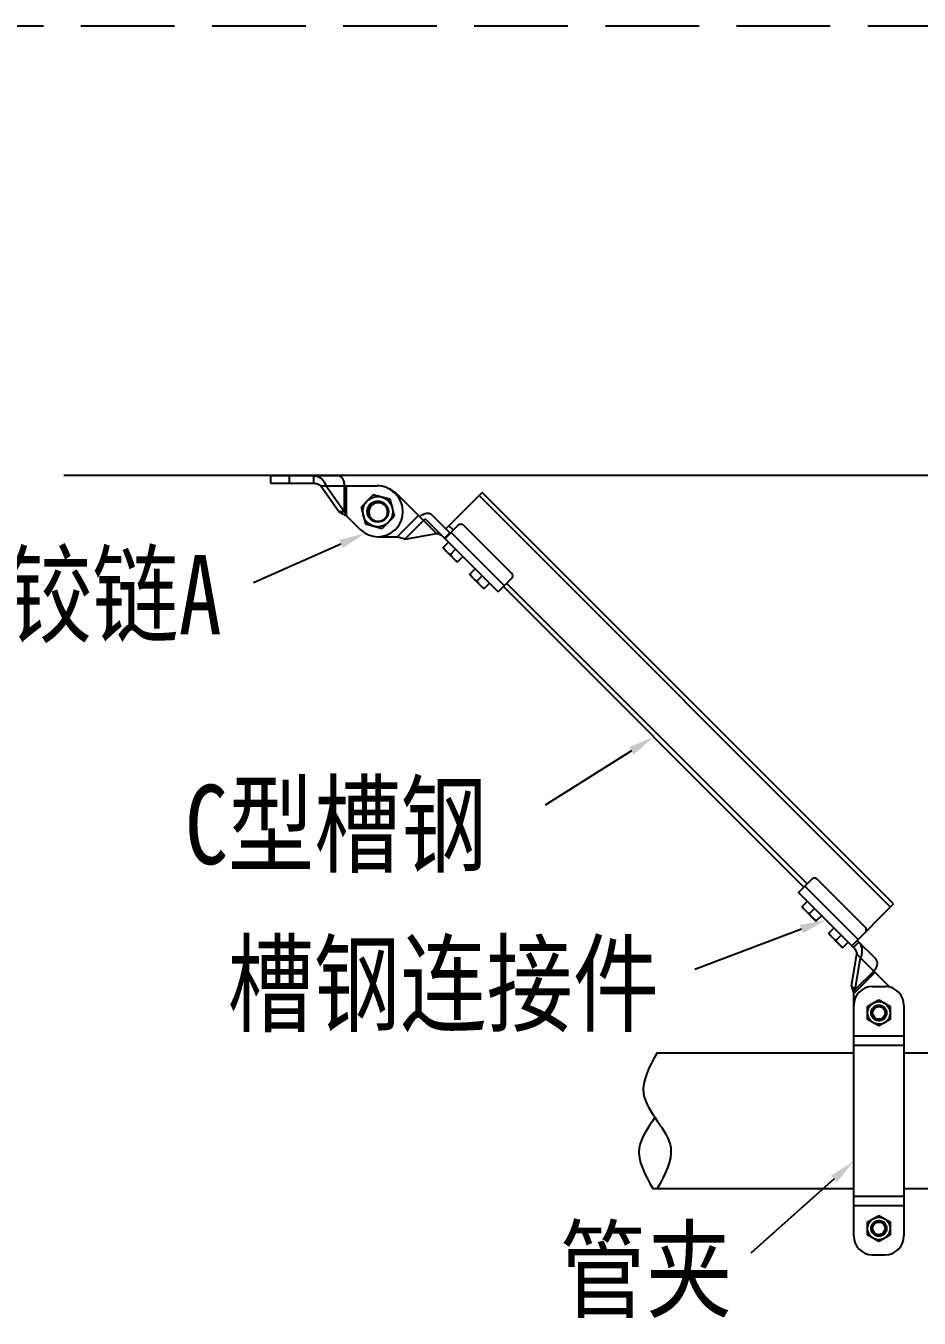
# Model space of a CAD drawing. Extents: x 12300 to 361047, y -1498650 to 1244242.
# Drawn here: x 274350 to 276734, y 110748 to 114196 of the extents above; entities that cross this region are included whole.
import ezdxf

# ---------------------------------------------------------------- set-up
doc = ezdxf.new("R2010")
doc.units = 0
doc.header["$LTSCALE"] = 1000
doc.header["$MEASUREMENT"] = 0
doc.linetypes.add('DASH', pattern=[0.35, 0.25, -0.1])
doc.layers.get('0').update_dxf_attribs({"color": 8, "linetype": 'CONTINUOUS'})
doc.layers.add('TEXT', color=3, linetype='CONTINUOUS')
doc.styles.add('-宋体', font='', dxfattribs={"width": 0.8})
doc.styles.get('-宋体').set_extended_font_data('SimSun')

# ---------------------------------------------------------------- blocks, each defined once
blk = doc.blocks.new('KZDJ')
at = {"layer": 'TEXT'}
for p, q in [((2434044.4, 265099.6), (2429410.2, 265099.6)), ((2430335.4, 264871.6), (2430043.3, 264741.6)), ((2431304.4, 264181.8), (2431016.2, 264000.6)), ((2431871.5, 263587.1), (2431515.5, 263452.5)), ((2431980.5, 262754.8), (2431702.9, 262506.7))]:
    blk.add_line(p, q, dxfattribs=at)
at = {"layer": 'TEXT', "linetype": 'Continuous'}
for p, q in [((2430099.9, 265099.6), (2430099.9, 265074.4)), ((2430099.9, 265099.6), (2430323.9, 265099.6)), ((2430162.8, 265099.6), (2430162.8, 265074.4)), ((2430243.9, 265099.6), (2430243.9, 265074.4)), ((2430099.9, 265074.4), (2430243.9, 265074.4)), ((2430268.1, 265066), (2430329.8, 264978.7)), ((2430268.1, 265066), (2430455.7, 265066)), ((2430285.8, 265066), (2430347.6, 264978.7)), ((2430347.6, 264978.7), (2430347.6, 265066)), ((2430353.5, 264965.9), (2430353.5, 265066)), ((2430517.5, 265038.9), (2430515, 265041.5)), ((2430685.3, 264922.2), (2430806.8, 265043.7)), ((2432179.2, 263671.3), (2430806.8, 265043.7)), ((2430443.2, 265035.7), (2430402.2, 264994.7)), ((2430499.3, 265020.7), (2430443.2, 265035.7)), ((2430457.5, 265009.2), (2430457.4, 265009.2)), ((2430458.4, 265009.2), (2430458.4, 265009.2)), ((2430514.4, 264964.6), (2430499.3, 265020.7)), ((2430521.2, 265038.9), (2430653.9, 264906.2)), ((2432168.9, 263660.9), (2430796.5, 265033.3)), ((2430347.6, 264978.7), (2430329.8, 264978.7)), ((2430353.5, 264965.9), (2430399, 264920.4)), ((2430402.2, 264994.7), (2430417.2, 264938.6)), ((2430473.3, 264923.5), (2430514.4, 264964.6)), ((2430593.5, 264966.6), (2430522.6, 264895.8)), ((2430638.1, 264969.4), (2430699.6, 264907.9)), ((2430417.2, 264938.6), (2430473.3, 264923.5)), ((2430548.5, 264888.1), (2430610.2, 264949.9)), ((2430620.3, 264951.6), (2430681.8, 264890.1)), ((2430682.5, 264889.7), (2430726.8, 264934.1)), ((2430710.5, 264917.8), (2430695.7, 264932.6)), ((2430880.9, 264732.5), (2430703.1, 264910.3)), ((2430904.6, 264774), (2430744.6, 264934.1)), ((2430458.3, 264895.8), (2430522.6, 264895.8)), ((2430548.5, 264888.1), (2430653.9, 264906.2)), ((2430675.3, 264858.8), (2430694.2, 264877.7)), ((2430698.4, 264909.1), (2430680.6, 264891.3)), ((2430682.4, 264889.6), (2430860.2, 264711.8)), ((2430675.3, 264858.8), (2430722.7, 264811.4)), ((2430717.9, 264854), (2430700.3, 264836.4)), ((2430741.6, 264830.3), (2430722.7, 264811.4)), ((2430764.2, 264769.9), (2430783.1, 264788.8)), ((2430764.2, 264769.9), (2430811.6, 264722.5)), ((2430806.8, 264765.1), (2430789.2, 264747.5)), ((2430830.5, 264741.4), (2430811.6, 264722.5)), ((2430904.6, 264756.2), (2430860.2, 264711.8)), ((2431890.3, 263738), (2430888.3, 264739.9)), ((2431879.9, 263727.6), (2430878, 264729.6)), ((2431862.1, 263709.8), (2431906.6, 263754.3)), ((2431924.4, 263754.3), (2432084.4, 263594.2)), ((2432045.5, 263526.5), (2431862.1, 263709.8)), ((2431882.9, 263730.6), (2432060.7, 263552.8)), ((2431872.8, 263661.2), (2431891.8, 263680.2)), ((2431872.8, 263661.2), (2431920.2, 263613.8)), ((2432040.8, 263532.9), (2432179.2, 263671.3)), ((2431915.5, 263656.5), (2431897.9, 263638.8)), ((2431939.2, 263632.8), (2431920.2, 263613.8)), ((2431961.7, 263572.3), (2431980.7, 263591.3)), ((2431961.7, 263572.3), (2432009.1, 263524.9)), ((2432004.4, 263567.6), (2431986.8, 263549.9)), ((2432028.1, 263543.9), (2432009.1, 263524.9)), ((2432045.5, 263526.5), (2432063.2, 263544.3)), ((2432057.7, 263549.8), (2432119.8, 263487.8)), ((2432038.5, 263398.1), (2432056.6, 263503.5)), ((2432051.1, 263385.6), (2432069.2, 263491)), ((2432056.6, 263503.5), (2432166.3, 263393.8)), ((2432112.8, 263447.3), (2432051.1, 263385.6)), ((2432046.2, 263372.3), (2432117, 263443.1)), ((2432038.5, 263398.1), (2432051.1, 263385.6)), ((2432046.2, 262564), (2432046.2, 263372.3)), ((2432109, 263395.9), (2432150.9, 263395.9)), ((2432092.3, 263329.7), (2432130, 263351.5)), ((2432092.3, 263286.1), (2432092.3, 263329.7)), ((2432122.2, 263331.8), (2432122.1, 263331.8)), ((2432130, 263351.5), (2432167.7, 263329.7)), ((2432142.5, 263325), (2432142.5, 263325)), ((2432149.7, 263324.4), (2432149.7, 263324.4)), ((2432149.7, 263324.4), (2432149.7, 263324.4)), ((2432167.7, 263329.7), (2432167.7, 263286.1)), ((2432213.8, 263333.1), (2432213.8, 262564)), ((2432130, 263264.4), (2432092.3, 263286.1)), ((2432167.7, 263286.1), (2432130, 263264.4)), ((2432147.7, 263290), (2432147.6, 263290)), ((2432147.6, 263290), (2432147.6, 263290)), ((2432147.6, 263290), (2432147.6, 263289.9)), ((2432147.6, 263289.9), (2432147.6, 263289.9)), ((2432147.9, 263290.2), (2432147.8, 263290.2)), ((2432147.8, 263290.2), (2432147.8, 263290.1)), ((2432147.8, 263290.1), (2432147.8, 263290.1)), ((2432147.8, 263290.1), (2432147.8, 263290.1)), ((2432147.8, 263290.1), (2432147.8, 263290.1)), ((2432147.8, 263290.1), (2432147.8, 263290.1)), ((2432148.1, 263290.4), (2432148, 263290.3)), ((2432148, 263290.3), (2432148, 263290.3)), ((2432148, 263290.3), (2432148, 263290.3)), ((2432155.6, 263306.2), (2432155.6, 263306.1)), ((2432155.6, 263306.2), (2432155.6, 263306.1)), ((2432155.6, 263305.7), (2432155.6, 263305.7)), ((2432155.6, 263305.6), (2432155.6, 263305.6)), ((2432046.2, 263231.5), (2432213.8, 263231.5)), ((2432046.2, 263200.1), (2432213.8, 263200.1)), ((2431390.3, 263174.9), (2432046.2, 263174.9)), ((2432213.8, 263174.9), (2432549.1, 263174.9)), ((2431375.7, 262722.2), (2432046.2, 262722.2)), ((2432213.8, 262722.2), (2432538.6, 262722.2)), ((2432046.2, 262697), (2432213.8, 262697)), ((2432046.2, 262665.6), (2432213.8, 262665.6)), ((2432092.3, 262610.9), (2432130, 262632.7)), ((2432130, 262632.7), (2432167.7, 262610.9)), ((2432092.3, 262567.4), (2432092.3, 262610.9)), ((2432122.2, 262613), (2432122.1, 262613)), ((2432142.5, 262606.2), (2432142.5, 262606.2)), ((2432149.7, 262605.7), (2432149.7, 262605.7)), ((2432149.7, 262605.7), (2432149.7, 262605.6)), ((2432155.6, 262587.4), (2432155.6, 262587.3)), ((2432155.6, 262587.4), (2432155.6, 262587.3)), ((2432155.6, 262586.9), (2432155.6, 262586.9)), ((2432155.6, 262586.8), (2432155.6, 262586.8)), ((2432167.7, 262610.9), (2432167.7, 262567.4)), ((2432130, 262545.6), (2432092.3, 262567.4)), ((2432167.7, 262567.4), (2432130, 262545.6)), ((2432147.7, 262571.2), (2432147.6, 262571.2)), ((2432147.6, 262571.2), (2432147.6, 262571.2)), ((2432147.6, 262571.2), (2432147.6, 262571.2)), ((2432147.6, 262571.2), (2432147.6, 262571.2)), ((2432147.9, 262571.4), (2432147.8, 262571.4)), ((2432147.8, 262571.4), (2432147.8, 262571.4)), ((2432147.8, 262571.4), (2432147.8, 262571.4)), ((2432147.8, 262571.4), (2432147.8, 262571.3)), ((2432147.8, 262571.3), (2432147.8, 262571.3)), ((2432147.8, 262571.3), (2432147.8, 262571.3)), ((2432148.1, 262571.6), (2432148, 262571.6)), ((2432148, 262571.6), (2432148, 262571.6)), ((2432148, 262571.6), (2432148, 262571.5)), ((2432109, 262501.1), (2432150.9, 262501.1))]:
    blk.add_line(p, q, dxfattribs=at)
for centre, major_axis, ratio, start_param, end_param in [((2430455.7, 264982.2), (0.7, 83.8), 1, -0.777633, 0.007765), ((2430461.9, 264979.6), (59.3, 59.3), 1, 0, 0.394973), ((2430458.3, 264979.6), (0, 83.8), 1, 2.356195, 5.497787), ((2430458.3, 264979.6), (1.5, 50.3), 1, -1.541546, 4.741639), ((2430458.3, 264979.6), (-0.1, 35.3), 1, 4.710971, 10.994156), ((2430458.3, 264979.6), (1, 33.5), 1, -1.541331, 4.741854), ((2430458.3, 264979.6), (20.9, 20.9), 1, 0.985847, 2.102159), ((2430458.3, 264979.7), (20.9, 20.9), 1, 0.979188, 0.985821), ((2430458.3, 264979.6), (20.9, 20.9), 1, 0.883078, 0.97912), ((2430458.3, 264979.6), (20.9, 20.9), 1, 0.830903, 0.883102), ((2430458.3, 264979.7), (-20.8, 20.8), 1, -0.755829, -0.739912), ((2430458.3, 264979.8), (-20.8, 20.8), 1, -0.761421, -0.755833), ((2430460.3, 264979.9), (20.8, 20.8), 1, 0.872575, 0.88153), ((2430458.3, 264979.7), (20.8, 20.8), 1, 0.781086, 0.809366), ((2430458.3, 264979.6), (20.9, 20.9), 1, 0.763036, 0.779536), ((2430458.3, 264979.6), (20.9, 20.9), 1, 0.735732, 0.763034), ((2430458.3, 264979.6), (-20.9, 20.9), 1, 0.745314, 0.759416), ((2430458.3, 264979.6), (-20.9, 20.9), 1, 0.745169, 0.764275), ((2430458.3, 264979.6), (20.9, 20.9), 1, 2.330213, 2.342809), ((2430458.3, 264979.6), (20.9, 20.9), 1, 2.335056, 2.385735), ((2430458.2, 264979.6), (20.8, 20.8), 1, 2.342793, 2.385738), ((2430458.3, 264979.6), (20.9, 20.9), 1, 2.219106, 2.271689), ((2430458.3, 264979.6), (20.9, 20.9), 1, 2.271684, 2.315966), ((2430458.3, 264979.6), (-20.9, 20.9), 1, 0.587714, 0.648274), ((2430458.3, 264979.6), (20.9, 20.9), 1, 2.102176, 2.158512), ((2430457.8, 264977.7), (-23.6, 23.6), 1, 3.61832, 3.646815), ((2430735.7, 264925.2), (8.89, 8.89), 1, 0, 1.570796), ((2430895.7, 264765.1), (8.89, 8.89), 1, 4.712389, 6.283185), ((2431915.5, 263745.4), (8.89, 8.89), 1, 0, 1.570796), ((2432075.5, 263585.4), (8.89, 8.89), 1, 4.712389, 6.283185), ((2432109, 263333.1), (-0.2, 62.9), 1, -0.003873, 1.566923), ((2432150.9, 263333.1), (1.9, 62.8), 1, -1.539778, 0.031018), ((2432130, 263307.9), (0.5, 37.7), 1, -1.556432682384067, 4.726752624795519), ((2432130, 263307.9), (-7.1, 24.1), 1, 0.027769, 6.266243), ((2432130, 263307.9), (-0.8, 25.9), 1, 4.683032, 10.966217), ((2432130, 263307.9), (0.3, 21), 1, -1.558085614215723, 4.725099692963863), ((2432130, 263307.9), (15, 15), 1, 0.15341, 1.712661), ((2432129.9, 263308), (14.9, 14.9), 1, 1.663792, 1.707387), ((2432129.9, 263308), (14.9, 14.9), 0.999998, 1.707412, 1.71266), ((2432130, 263307.9), (15, 15), 1, 1.64283, 1.663809), ((2432130, 263307.9), (-15, 15), 0.999999, 0.064725, 0.072037), ((2432130.7, 263308.2), (-17.7, 17.7), 1, -0.4849, -0.439979), ((2432130, 263308), (14.9, 14.9), 1, 0.131197, 0.153402), ((2432130.7, 263307.6), (-14.9, 14.9), 1, -1.390379, -1.384444), ((2432130.6, 263307.6), (14.9, 14.9), 1, 0.159223, 0.180411), ((2432130, 263307.9), (14.9, 14.9), 1, 0.109015, 0.131198), ((2432130.6, 263307.5), (-15, 15), 1, -1.448583, -1.411584), ((2432130, 263307.9), (-15, 15), 1, -1.473388, -1.461777), ((2432130.5, 263307.4), (15, 15), 1, 0.094797, 0.122221), ((2432130.5, 263307.4), (-15.1, 15.1), 1, -1.482831, -1.475995), ((2432130.5, 263307.4), (-15.1, 15.1), 1, -1.49751, -1.482832), ((2432128.5, 263310.2), (-18, 18), 1, 4.497253, 4.536665), ((2432130, 263307.9), (-18.2, 18.2), 1, 3.858267, 4.643666), ((2432130, 263308), (-18.1, 18.1), 1, 4.624916, 4.643662), ((2432130, 263307.9), (-18.2, 18.2), 1, 4.60412, 4.62163), ((2432128.6, 263310.3), (17.9, 17.9), 1, 5.915041, 6.068185), ((2432128.9, 263310.4), (-17.7, 17.7), 1, 4.33417, 4.343882), ((2432130.5, 263308.4), (-17.8, 17.8), 1, 3.10462, 3.110261), ((2432130.5, 263308.4), (17.8, 17.8), 1, 4.686632, 4.693646), ((2432130.5, 263308.5), (17.8, 17.8), 1, 4.697751, 4.781439), ((2432130.5, 263308.5), (17.8, 17.8), 1, 4.781448, 4.800065), ((2432130.3, 263308.6), (-18, 18), 1, 3.230049, 3.792858), ((2432130.1, 263308.7), (-18.2, 18.2), 1, 3.792029, 3.806353), ((2432130.1, 263307.9), (-18.1, 18.1), 1, 3.836851, 3.855781), ((2432130.1, 263308.7), (-18.1, 18.1), 1, 3.8118, 3.827349), ((2432130.1, 263308.7), (18.1, 18.1), 1, 5.37715, 5.38191), ((2432130, 263307.9), (18.2, 18.2), 1, 5.400421, 5.406754), ((2432130, 262589.2), (-0.1, 37.7), 1, 4.708904, 10.992089), ((2432130, 262589.2), (-7.1, 24.1), 1, 0.027769, 6.266243), ((2432130, 262589.2), (-0.8, 25.9), 1, 4.683032, 10.966217), ((2432130, 262589.2), (0.3, 21), 1, -1.558085614215723, 4.725099692963863), ((2432130, 262589.2), (15, 15), 1, 0.15341, 1.712661), ((2432129.9, 262589.2), (14.9, 14.9), 1, 1.663792, 1.707387), ((2432129.9, 262589.2), (-14.9, 14.9), 0.999999, 0.136616, 0.141864), ((2432130, 262589.1), (-15, 15), 1, 0.072034, 0.093013), ((2432130, 262589.1), (15, 15), 0.999999, 1.635521, 1.642833), ((2432130.7, 262589.4), (-17.7, 17.7), 1, -0.4849, -0.439979), ((2432130, 262589.2), (-14.9, 14.9), 1, -1.439599, -1.417394), ((2432130.7, 262588.8), (-14.9, 14.9), 1, -1.390379, -1.384444), ((2432130.6, 262588.8), (-14.9, 14.9), 1, -1.411573, -1.390385), ((2432130, 262589.2), (14.9, 14.9), 1, 0.109015, 0.131198), ((2432130.6, 262588.7), (-15, 15), 1, -1.448583, -1.411584), ((2432130, 262589.2), (-15, 15), 1, -1.473388, -1.461777), ((2432130.5, 262588.6), (-15, 15), 1, -1.475999, -1.448575), ((2432130.5, 262588.6), (15.1, 15.1), 1, 0.087965, 0.094801), ((2432130.5, 262588.6), (15.1, 15.1), 1, 0.073286, 0.087965), ((2432128.5, 262591.5), (-18, 18), 1, 4.497253, 4.536665), ((2432130, 262589.2), (-18.2, 18.2), 1, 3.858267, 4.643666), ((2432130, 262589.2), (-18.1, 18.1), 1, 4.624916, 4.643662), ((2432130, 262589.2), (-18.2, 18.2), 1, 4.60412, 4.62163), ((2432130.3, 262589.8), (-18, 18), 1, 3.230049, 3.792858), ((2432128.6, 262591.6), (17.9, 17.9), 1, 5.915041, 6.068185), ((2432128.9, 262591.7), (-17.7, 17.7), 1, 4.33417, 4.343882), ((2432130.1, 262589.9), (18.2, 18.2), 1, 5.362826, 5.377149), ((2432130.1, 262589.2), (-18.1, 18.1), 1, 3.836851, 3.855781), ((2432130.1, 262589.9), (-18.1, 18.1), 1, 3.8118, 3.827349), ((2432130.1, 262589.9), (-18.1, 18.1), 1, 3.806354, 3.811114), ((2432130, 262589.2), (18.2, 18.2), 1, 5.400421, 5.406754), ((2432109, 262564), (0.2, 62.9), 1, 1.574669, 3.145465), ((2432130.5, 262589.7), (17.8, 17.8), 1, 4.675416, 4.681057), ((2432130.5, 262589.7), (-17.8, 17.8), 1, 3.115836, 3.12285), ((2432130.5, 262589.7), (17.8, 17.8), 1, 4.697751, 4.781439), ((2432130.5, 262589.7), (17.8, 17.8), 1, 4.781448, 4.800065), ((2432150.9, 262564), (-1.9, 62.8), 1, 3.110575, 4.681371)]:
    blk.add_ellipse(centre, major_axis=major_axis, ratio=ratio, start_param=start_param, end_param=end_param, dxfattribs=at)
for points, knots in [([(2430243.9, 265099.6), (2430248.5, 265099.6), (2430258, 265097.8), (2430270.4, 265090.2), (2430280, 265079.3), (2430284.3, 265070.6), (2430285.8, 265066)], [0, 0, 0, 0, 0.243233, 0.493078, 0.748723, 1, 1, 1, 1]), ([(2430347.6, 265066), (2430347.6, 265070.4), (2430346.4, 265078.7), (2430341.5, 265089.7), (2430333.8, 265097.5), (2430327, 265099.6), (2430323.9, 265099.6)], [0, 0, 0, 0, 0.287969, 0.555344, 0.790533, 1, 1, 1, 1]), ([(2430243.9, 265074.4), (2430248.4, 265074.4), (2430257.1, 265072.8), (2430264.7, 265068.5), (2430268.1, 265066)], [0, 0, 0, 0, 0.522516, 1, 1, 1, 1]), ([(2430489.8, 264968.5), (2430491.2, 264973.3), (2430491.8, 264983.8), (2430486.4, 264995.7), (2430479.3, 265003), (2430472.7, 265007), (2430465.4, 265009.2), (2430460.2, 265009.4), (2430457.7, 265009.2)], [0, 0, 0, 0, 0.249273, 0.49841, 0.623846, 0.749245, 0.874621, 1, 1, 1, 1]), ([(2430329.8, 264978.7), (2430333.3, 264976.3), (2430341.1, 264971.9), (2430349.2, 264968), (2430353.5, 264965.9)], [0, 0, 0, 0, 0.468219, 1, 1, 1, 1]), ([(2430347.6, 264978.7), (2430348, 264977.7), (2430349.7, 264973.3), (2430351.9, 264969.1), (2430353.5, 264965.9)], [0, 0, 0, 0, 0.244001, 1, 1, 1, 1]), ([(2430428.7, 264978.8), (2430428.6, 264976.2), (2430429.1, 264971), (2430431.8, 264963.7), (2430436.2, 264957.2), (2430444, 264950.4), (2430456.5, 264945.8), (2430467.1, 264947.2), (2430471.9, 264949)], [0, 0, 0, 0, 0.125414, 0.250833, 0.376265, 0.501706, 0.750785, 1, 1, 1, 1]), ([(2430597.7, 264962.5), (2430600.7, 264965.5), (2430607.4, 264970.6), (2430618.7, 264974.9), (2430629.7, 264975), (2430635.9, 264971.6), (2430638.1, 264969.4)], [0, 0, 0, 0, 0.287971, 0.555344, 0.790532, 1, 1, 1, 1]), ([(2430620.3, 264951.6), (2430619.8, 264952.2), (2430618.2, 264953), (2430615.5, 264953), (2430612.7, 264951.9), (2430611, 264950.6), (2430610.2, 264949.9)], [0, 0, 0, 0, 0.209498, 0.444667, 0.711989, 1, 1, 1, 1]), ([(2430548.5, 264888.1), (2430544.4, 264888.9), (2430535.7, 264891.3), (2430527.2, 264894.3), (2430522.6, 264895.8)], [0, 0, 0, 0, 0.468219, 1, 1, 1, 1]), ([(2430676.9, 264895.1), (2430673.7, 264898.3), (2430666.4, 264903.3), (2430657.9, 264905.6), (2430653.9, 264906.2)], [0, 0, 0, 0, 0.522516, 1, 1, 1, 1]), ([(2430682.5, 264889.7), (2430682.5, 264889.7), (2430682.2, 264889.7), (2430682, 264890), (2430681.8, 264890.1)], [0, 0, 0, 0, 0.126775, 1, 1, 1, 1]), ([(2430676.6, 264860.1), (2430677.4, 264858.9), (2430680.5, 264854.3), (2430684.1, 264849.9), (2430687.1, 264846.9)], [0, 0, 0, 0, 0.250789, 1, 1, 1, 1]), ([(2430687.1, 264846.9), (2430690.1, 264843.9), (2430694.5, 264840.3), (2430699.1, 264837.2), (2430700.3, 264836.4)], [0, 0, 0, 0, 0.749211, 1, 1, 1, 1]), ([(2430700.3, 264836.4), (2430701.1, 264835.2), (2430704.2, 264830.6), (2430707.8, 264826.2), (2430710.8, 264823.2)], [0, 0, 0, 0, 0.250789, 1, 1, 1, 1]), ([(2430710.8, 264823.2), (2430713.8, 264820.2), (2430718.2, 264816.6), (2430722.8, 264813.5), (2430724, 264812.7)], [0, 0, 0, 0, 0.749211, 1, 1, 1, 1]), ([(2430765.5, 264771.2), (2430766.3, 264770), (2430769.4, 264765.4), (2430773, 264761), (2430776, 264758)], [0, 0, 0, 0, 0.250789, 1, 1, 1, 1]), ([(2430776, 264758), (2430779, 264755), (2430783.4, 264751.4), (2430788, 264748.3), (2430789.2, 264747.5)], [0, 0, 0, 0, 0.749211, 1, 1, 1, 1]), ([(2430789.2, 264747.5), (2430790, 264746.3), (2430793.1, 264741.7), (2430796.7, 264737.3), (2430799.7, 264734.3)], [0, 0, 0, 0, 0.250789, 1, 1, 1, 1]), ([(2430799.7, 264734.3), (2430802.7, 264731.3), (2430807.1, 264727.7), (2430811.7, 264724.6), (2430812.9, 264723.8)], [0, 0, 0, 0, 0.749211, 1, 1, 1, 1]), ([(2431874.1, 263662.6), (2431874.9, 263661.4), (2431878.1, 263656.7), (2431881.7, 263652.3), (2431884.7, 263649.4)], [0, 0, 0, 0, 0.250789, 1, 1, 1, 1]), ([(2431884.7, 263649.4), (2431887.6, 263646.4), (2431892, 263642.8), (2431896.7, 263639.6), (2431897.9, 263638.8)], [0, 0, 0, 0, 0.749211, 1, 1, 1, 1]), ([(2431897.9, 263638.8), (2431898.6, 263637.7), (2431901.8, 263633), (2431905.4, 263628.6), (2431908.4, 263625.7)], [0, 0, 0, 0, 0.250789, 1, 1, 1, 1]), ([(2431908.4, 263625.7), (2431911.4, 263622.7), (2431915.7, 263619.1), (2431920.4, 263615.9), (2431921.6, 263615.1)], [0, 0, 0, 0, 0.749211, 1, 1, 1, 1]), ([(2431963.1, 263573.7), (2431963.8, 263572.5), (2431967, 263567.8), (2431970.6, 263563.4), (2431973.6, 263560.5)], [0, 0, 0, 0, 0.250789, 1, 1, 1, 1]), ([(2431973.6, 263560.5), (2431976.6, 263557.5), (2431980.9, 263553.9), (2431985.6, 263550.7), (2431986.8, 263549.9)], [0, 0, 0, 0, 0.749211, 1, 1, 1, 1]), ([(2431986.8, 263549.9), (2431987.5, 263548.8), (2431990.7, 263544.1), (2431994.3, 263539.7), (2431997.3, 263536.8)], [0, 0, 0, 0, 0.250789, 1, 1, 1, 1]), ([(2431997.3, 263536.8), (2432000.3, 263533.8), (2432004.6, 263530.2), (2432009.3, 263527), (2432010.5, 263526.2)], [0, 0, 0, 0, 0.749211, 1, 1, 1, 1]), ([(2432045.5, 263526.5), (2432044.7, 263527.2), (2432043.4, 263528.6), (2432041.7, 263530.3), (2432040.2, 263532.3), (2432040.8, 263532.9)], [0, 0, 0, 0, 0.378665, 0.693291, 1, 1, 1, 1]), ([(2432069.2, 263491), (2432071.2, 263495.2), (2432074.4, 263504.5), (2432075.3, 263519), (2432071.9, 263533.1), (2432066.5, 263541), (2432063.2, 263544.3)], [0, 0, 0, 0, 0.251282, 0.506922, 0.756761, 1, 1, 1, 1]), ([(2432045.5, 263526.5), (2432048.6, 263523.3), (2432053.6, 263516), (2432055.9, 263507.6), (2432056.6, 263503.5)], [0, 0, 0, 0, 0.522516, 1, 1, 1, 1]), ([(2432112.8, 263447.3), (2432115.9, 263450.4), (2432121, 263457.1), (2432125.2, 263468.4), (2432125.3, 263479.3), (2432122, 263485.6), (2432119.8, 263487.8)], [0, 0, 0, 0, 0.287971, 0.555344, 0.790532, 1, 1, 1, 1]), ([(2432038.5, 263398.1), (2432039.3, 263394), (2432041.7, 263385.3), (2432044.6, 263376.8), (2432046.2, 263372.3)], [0, 0, 0, 0, 0.468219, 1, 1, 1, 1]), ([(2432046.2, 263372.3), (2432046.5, 263373.4), (2432048, 263377.9), (2432049.6, 263382.4), (2432051.1, 263385.6)], [0, 0, 0, 0, 0.254643, 1, 1, 1, 1]), ([(2432122.1, 263331.8), (2432119.5, 263330.8), (2432114.5, 263328), (2432108.8, 263321.4), (2432105.7, 263313.4), (2432105.6, 263304.8), (2432108.4, 263296.6), (2432114, 263290), (2432121.5, 263285.7), (2432127.2, 263284.8), (2432130, 263284.9)], [0, 0, 0, 0, 0.125057, 0.250088, 0.37511, 0.500112, 0.62511, 0.750088, 0.875051, 1, 1, 1, 1]), ([(2432142.4, 263329.8), (2432140.3, 263330.7), (2432135.9, 263331.9), (2432129, 263331.8), (2432122.5, 263329.8), (2432118.7, 263327.2), (2432117, 263325.7)], [0, 0, 0, 0, 0.250246, 0.500331, 0.750262, 1, 1, 1, 1]), ([(2432130, 263284.9), (2432132.2, 263285), (2432136.6, 263285.8), (2432142.6, 263288.8), (2432147.4, 263293.4), (2432150.7, 263299.2), (2432152.2, 263305.8), (2432151.6, 263312.5), (2432149, 263318.7), (2432146.1, 263322.1), (2432144.4, 263323.5)], [0, 0, 0, 0, 0.125035, 0.250056, 0.37507, 0.500071, 0.625066, 0.75005, 0.875024, 1, 1, 1, 1]), ([(2431390.3, 263174.9), (2431364.5, 263128.8), (2431302.4, 263017.7), (2431478.2, 262879.3), (2431416, 262768.2), (2431390.3, 262722.2)], [0, 0, 0, 0, 162.653801, 392.681011, 555.334812, 555.334812, 555.334812, 555.334812]), ([(2431383, 262959.2), (2431360.4, 262925.9), (2431303.8, 262850.7), (2431349.9, 262768.2), (2431375.7, 262722.2)], [567.944908, 567.944908, 567.944908, 567.944908, 845.129587, 1195.193724, 1195.193724, 1195.193724, 1195.193724]), ([(2432122.1, 262613), (2432119.5, 262612), (2432114.5, 262609.2), (2432108.8, 262602.7), (2432105.7, 262594.6), (2432105.6, 262586), (2432108.4, 262577.8), (2432114, 262571.2), (2432121.5, 262566.9), (2432127.2, 262566), (2432130, 262566.1)], [0, 0, 0, 0, 0.125057, 0.250088, 0.37511, 0.500112, 0.62511, 0.750088, 0.875051, 1, 1, 1, 1]), ([(2432142.4, 262611), (2432140.3, 262611.9), (2432135.9, 262613.2), (2432129, 262613.1), (2432122.5, 262611.1), (2432118.7, 262608.5), (2432117, 262606.9)], [0, 0, 0, 0, 0.250246, 0.500331, 0.750262, 1, 1, 1, 1]), ([(2432130, 262566.1), (2432132.2, 262566.2), (2432136.6, 262567), (2432142.6, 262570), (2432147.4, 262574.6), (2432150.7, 262580.5), (2432152.2, 262587), (2432151.6, 262593.7), (2432149, 262599.9), (2432146.1, 262603.3), (2432144.4, 262604.7)], [0, 0, 0, 0, 0.125035, 0.250056, 0.37507, 0.500071, 0.625066, 0.75005, 0.875024, 1, 1, 1, 1])]:
    blk.add_open_spline(points, degree=3, knots=knots, dxfattribs=at)
for points in [[(2432117, 263325.7), (2432115.5, 263324.2), (2432114.1, 263322.5), (2432113.1, 263320.6)], [(2432117, 262606.9), (2432115.5, 262605.5), (2432114.1, 262603.7), (2432113.1, 262601.9)]]:
    blk.add_open_spline(points, degree=3, dxfattribs=at)
at = {"layer": 'TEXT'}
for points in [[(2430329.4, 264885), (2430415.8, 264907.4), (2430341.3, 264858.2)], [(2431296.6, 264194.2), (2431378.9, 264228.6), (2431312.2, 264169.3)], [(2431866.3, 263600.8), (2431953.8, 263618.2), (2431876.7, 263573.3)], [(2431970.8, 262765.7), (2432046.2, 262813.4), (2431990.3, 262743.8)]]:
    blk.add_solid(points, dxfattribs=at)
at = {"layer": 'TEXT', "style": '-宋体', "width": 0.8}
for s, p in [('可调式铰链A', (2428353.4, 264570.4)), ('C型槽钢', (2429814.5, 263804.3)), ('槽钢连接件', (2429956.7, 263272.9)), ('管夹', (2431065.1, 262319.2))]:
    blk.add_text(s, height=264, dxfattribs=at).set_placement(p)

msp = doc.modelspace()

# ---------------------------------------------------------------- linework, layer by layer
at = {"layer": 'TEXT', "color": 3, "linetype": 'DASH'}
msp.add_line((233546.8, 114196.1), (280446.8, 114196.1), dxfattribs=at)

# ---------------------------------------------------------------- block references
at = {"color": 3, "xscale": 0.8000000000465661, "yscale": 0.8000000000465661, "zscale": 0.8000000000465661}
msp.add_blockref('KZDJ', (-1669077.4, -99083.5), dxfattribs=at)

doc.saveas('drawing.dxf')
